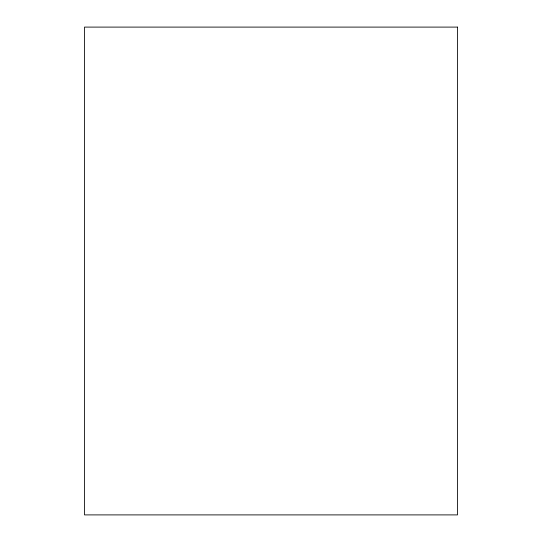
<?xml version="1.0" encoding="UTF-8"?>
<svg xmlns="http://www.w3.org/2000/svg" width="542" height="542" viewBox="0 0 542 542"><rect width="100%" height="100%" fill="white"/><g stroke="black" fill="none" stroke-linecap="round" stroke-linejoin="round"><path stroke-width="0.81" d="M457.509 27.1L84.491 27.1L84.491 514.9L457.509 514.9L457.509 27.1"/></g></svg>
